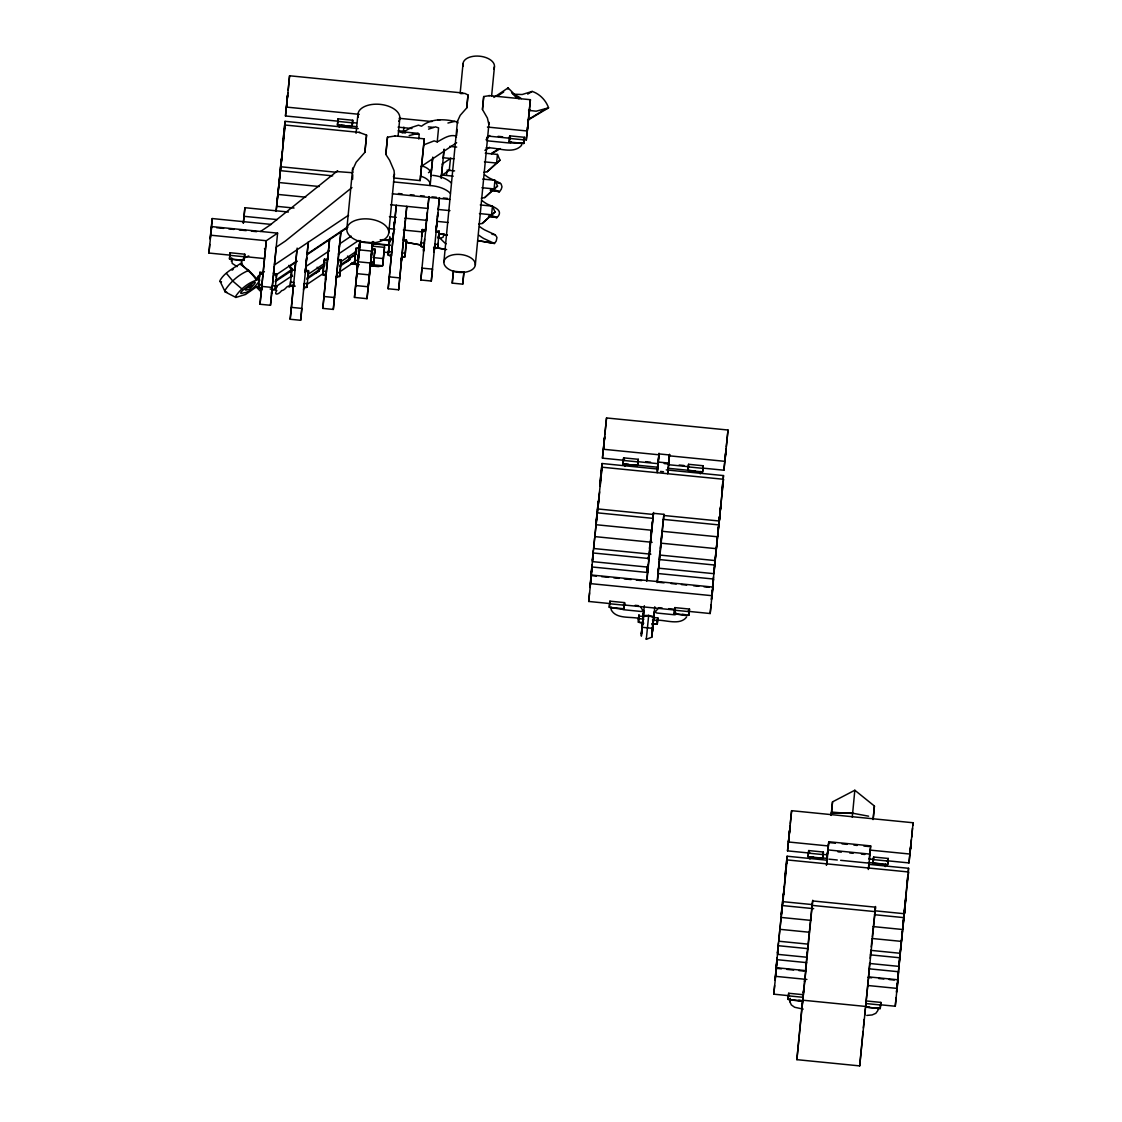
<?xml version="1.0" encoding="UTF-8"?>
<svg xmlns="http://www.w3.org/2000/svg" width="1122" height="1122" viewBox="0 0 1122 1122"><rect width="100%" height="100%" fill="white"/><g stroke="black" fill="none" stroke-linecap="round" stroke-linejoin="round"><path stroke-width="1.5" d="M336.6 172.297L280.893 166.771L285.03 125.019L359.882 132.452M285.03 125.019L280.893 166.771M359.25 114.318L286.475 107.095L287.835 92.691M462.839 92.986L289.574 75.777L288.214 90.181M394.06 178.005L420.161 180.6L420.596 175.663M394.706 135.902L424.298 138.847L420.161 180.6M487.467 127.052L527.312 131.008L527.635 127.319M488.827 95.566L530.411 99.704L527.312 131.008M657.394 581.561L663.972 514.353L653.495 513.315L653.369 514.465L597.858 508.953L599.246 494.171L592.374 560.383L593.37 550.032M713.508 576.946L712.68 585.558L723.466 479.262L601.995 467.201L600.186 486.401M667.969 472.671L668.796 463.091L658.319 462.054L658.221 462.965L659.049 453.877L658.937 454.789L603.44 449.277L603.762 445.574M725.527 454.592L728.01 430.021L606.539 417.959L604.057 442.531M653.369 514.465L653.509 512.502M658.937 454.789L659.049 453.316M726.243 448.52L724.91 461.338L669.385 455.827L669.525 454.354M663.803 515.489L719.328 521.015L720.717 506.232L719.833 514.563M724.91 461.338L725.233 457.636M812.44 904.598L782.946 901.667L783.366 896.73M903.757 916.225L908.539 871.976L787.069 859.915L783.717 894.374M835.385 843.197L828.681 842.538L828.302 845.946L788.514 841.991L791.613 810.687L913.084 822.749L911.723 837.152M812.272 904.304L812.665 900.938L875.497 907.179L872.271 936.786M870.195 849.901L870.658 845.89L828.779 841.738L827.952 850.827L828.05 849.915L869.957 854.123L869.115 863.155L840.63 860.322M875.09 910.531L875.553 906.492M874.908 910.798L904.402 913.729L904.837 908.792M870.069 850.097L909.984 854.052L911.345 839.649M352.589 179.422L352.757 174.709M852.271 817.209L854.824 790.239L832.524 801.865L831.15 815.428M641.868 630.424L642.079 628.208M652.976 622.682L652.331 631.616L652.555 629.246M652.709 627.464L652.597 628.979L653.425 620.62M359.447 245.283L360.358 241.539L359.966 245.325M372.294 242.773L371.929 246.335M868.596 816.185L852.622 813.212L831.556 812.412L831.332 815.077M657.506 471.633L658.333 462.11M652.261 631.56L652.555 627.899L652.639 628.671M659.035 453.919L669.511 454.971L668.684 464.003L664.196 463.554M828.064 849.957L826.746 864.571M828.709 842.79L828.779 841.738M870.672 845.946L869.831 854.978L869.943 854.066M642.948 619.582L642.135 627.941L642.233 626.427M643.074 618.46L642.934 620.059M653.551 619.512L653.411 621.097M642.191 627.058L642.836 620.943M653.144 623.033L653.299 621.981M652.555 629.666L651.812 637.184L646.3 639.302L646.398 638.25M648.67 615.487L653.719 617.801L653.846 616.553L648.67 615.487L643.243 616.763L643.369 615.515L648.67 615.487L646.3 639.302M293.08 287.078L292.884 289.28L293.038 287.933M325.745 276.222L325.548 278.424L325.703 277.078M336.039 279.168L336.207 277.26M357.357 265.255L357.175 267.457L357.315 266.11M369.923 266.503L369.727 268.705L369.881 267.359M391.059 256.587L390.877 258.789L391.283 255.073M401.536 257.625L401.353 259.827L401.746 256.111M423.723 247.822L423.541 250.024L423.948 246.307M434.2 248.86L434.018 251.062L434.41 247.345M642.289 622.71L642.107 624.912L642.261 623.566M641.84 628.488L642.205 624.758M643.243 616.763L643.327 615.74L642.78 621.293M652.766 623.748L652.583 625.95L652.724 624.603M653.719 617.801L653.803 616.834L653.242 622.331M359.04 132.368L366.557 135.089L364.888 152.326L356.151 162.227L352.504 170.207L352.953 172.76L336.628 171.554M395.309 135.958L387.497 137.165L385.828 154.401L389.629 160.306L394.06 170.628L394.383 174.359L393.415 176.785M460.693 93.645L464.845 93.392L468 94.977L466.752 107.908L460.202 115.342L457.453 121.316L457.79 123.238L456.808 121.877C444.845 118.89 431.732 118.147 421.549 126.197L418.436 125.173L411.536 127.445L402.153 132.62L399.039 131.583M489.571 95.636L483.708 96.548L482.46 109.479L487.397 118.048L488.869 124.444M261.468 288.144L261.089 292.337L261.468 288.845M271.931 289.181L271.552 293.375L271.931 289.883M293.249 286.306L292.87 290.514L293.291 285.563M325.913 275.437L325.534 279.659L325.955 275.746M336.067 279.799L336.39 276.489M358.437 255.62L358.395 256.153M357.525 264.483L357.147 268.691L357.567 263.74M370.092 265.732L369.713 269.939L370.134 264.988M391.241 255.816L390.863 260.024L391.283 256.125M401.704 256.854L401.325 261.075L401.746 257.162M423.906 247.05L423.513 251.258L423.948 247.359M434.368 248.088L433.99 252.31L434.41 248.397M647.38 569.597L647.296 570.495L647.871 565.895M653.13 623.734L652.667 628.096M875.244 909.746L875.384 908.469L859.69 1065.9L796.872 1059.659L812.721 900.265M873.211 819.242L874.417 806.031L854.824 790.239M868.624 868.737L869.115 863.155M229.73 255.115L208.916 253.039L209.744 244.414M210.992 230.445L210.165 239.056L212.24 218.552L271.37 224.428M211.413 227.177L212.24 218.552M277.597 233.138L211.623 226.588L210.796 235.213L266.293 240.725L277.597 233.138L270.472 305.282L260.009 304.244L266.293 240.725L260.009 304.244M244.007 260.388L244.764 254.203L230.108 252.745L229.491 258.901L241.973 260.795M237.107 266.643L232.17 263.361L231.665 257.822M243.334 223.026L244.905 207.696L288.382 212.016M243.362 223.11L244.905 207.696M244.287 258.944L243.867 260.318M263.081 272.562L259.939 272.239L258.397 287.877L260.416 288.747M276.068 211.301L282.281 151.989L280.402 170.656L332.645 175.845M277.653 195.971L276.657 206.322L294.034 208.047M278.901 184.078L277.905 194.429L305.717 197.191M280.486 167.697L281.313 159.086L279.154 182.549L319.223 186.518M283.81 133.209L282.982 141.835L285.058 121.33L358.227 128.595M284.231 129.956L285.058 121.33M337.456 121.134L285.479 115.973L286.306 107.347M286.727 104.08L287.555 95.468L285.479 115.973M270.472 305.282L272.113 288.312M272.141 288.045L274.245 266.251M273.558 273.6L276.699 273.908L275.156 289.546L272.983 289.995M295.296 265.886L294.82 270.346L291.776 270.009L290.233 285.647L292.239 286.503M290.177 319.251L291.425 307.372L301.888 308.41L300.64 320.289L290.177 319.251L293.529 284.385M294.876 270.444L295.661 261.3M291.425 307.372L297.148 248.102M305.226 272.492L306.685 257.345M300.64 320.289L308.284 242.17M305.38 270.304L308.522 270.626L306.993 287.302L304.805 287.751M324.104 261.552L322.898 273.74L324.903 274.595M327.582 259.463L324.44 259.14L322.898 274.778L324.903 275.647M338.087 118.792L337.456 124.949L339.475 125.804L352.126 126.407L352.743 120.25L338.087 118.792L337.456 124.949L352.126 126.407L352.743 120.25M340.948 231.314L333.304 309.434L322.827 308.396L326.193 273.53M326.165 273.908L328.381 250.865M322.827 308.396L329.63 238.986M333.304 309.434L336.67 274.567M336.628 274.946L339.7 243.194M339.643 275.395L341.186 259.757L338.045 259.448M338.045 260.5L341.186 260.809L339.643 276.447L337.47 276.896M346.838 228.832L352.715 168.019M356.067 133.28L357.918 114.164M364.888 152.326L366.557 135.089M356.516 263.628L354.51 262.772L355.884 248.86M359.194 248.495L356.053 248.186L354.51 263.81L356.516 264.68M358.03 258.256L358.353 254.806M354.454 297.428L360.316 241.567L372.883 242.815L367.02 298.676L354.454 297.428L357.736 263.347M357.778 262.941L359.882 241.202L355.702 285.549L368.268 286.783L372.546 242.492M367.02 298.676L370.302 264.596M370.765 260.08L371.592 251.468M371.943 247.555L372.448 242.001M372.77 242.212L370.765 263.025L358.199 261.777L360.471 240.571L360.344 241.763M389.993 245.367A2.104 1.192 5.5 0 1 388.927 245.423L375.309 244.063A2.104 1.192 5.5 0 1 373.346 242.675L373.388 242.24A5.526 3.142 5.5 0 1 373.612 241.581M371.761 248.691L374.902 249L373.36 264.638L373.738 261.075M375.309 244.063L375.351 243.628A2.104 1.192 5.5 0 1 373.388 242.24M385.828 154.401L387.497 137.165M383.99 251.917L382.658 265.718L378.296 266.601L369.685 265.746M372.378 264.694L382.658 265.718L384.565 246.517M388.731 232.997A21.052 11.949 5.5 0 0 358.395 219.575A21.052 11.949 5.5 0 0 356.235 240.164A21.052 11.949 5.5 0 0 388.731 232.997L394.439 173.924M398.128 135.692L399.797 118.315M388.226 254.105L389.839 236.56M392.896 239.828L389.755 239.519L388.226 255.157L390.232 256.012M392.658 240.318L393.317 233.418M394.004 226.083L394.397 222.002M406.767 206.518L398.633 289.799L388.156 288.761L391.522 253.909M391.494 254.273L395.056 217.303M388.156 288.761L396.304 205.48M403.359 132.34L403.864 127.109M398.633 289.799L401.999 254.946M401.957 255.311L403.205 242.59M403.289 241.104L406.781 206.364M404.972 255.774L406.43 239.954L405.729 246.966M403.373 240.865L406.515 241.188L404.972 256.812L402.798 257.261M418.73 138.988L419.179 134.303L418.155 133.378L401.129 131.681M422.335 229.519L421.634 236.532L422.335 229.519L425.561 230.01M422.419 229.701L420.89 246.391L422.896 247.247M424.228 242.548L424.565 239.112M425.392 231.272L426.893 216.013M427.65 207.416L428.057 203.938M431.058 172.9L431.395 169.45M420.82 279.995L422.068 268.116L432.545 269.154L431.297 281.033L420.82 279.995L428.983 196.546L427.734 208.44M430.946 176.196L432.783 157.108M456.444 137.263L455.448 135.888C448.898 134.317 442.783 139.086 437.229 141.905L438.576 127.894L435.462 126.856L428.562 129.142M435.897 231.861L436.865 222.226M431.297 281.033L439.403 198.047M441.198 178.44L444.102 149.478M443.891 261.861L457.495 120.952M460.174 93.126L463.035 63.561M456.584 135.706L457.187 129.479M466.752 107.908L468 94.977M452.236 283.123L453.484 271.229L463.961 272.267L462.713 284.161L452.236 283.123L453.414 270.949M462.713 284.161L463.877 271.987M482.46 109.479L483.708 96.548M475.307 264.974A15.778 8.962 5.5 0 0 452.559 254.918A15.778 8.962 5.5 0 0 450.932 270.36A15.778 8.962 5.5 0 0 475.307 264.974L489.08 122.34M491.59 96.24L494.451 66.675M480.286 204.947L492.432 206.153L491.604 214.779L482.236 223.46L478.785 224.077M482.783 179.085L494.942 180.291L494.101 188.917L484.732 197.584L481.282 198.215M485.279 153.223L497.439 154.429L496.597 163.055L487.228 171.722L483.778 172.339M509.823 135.846L509.192 142.003L511.211 142.859L523.848 143.448L524.479 137.305L509.823 135.846L509.192 142.003L523.848 143.448L524.479 137.305M522.852 139.549L526.316 139.885L527.158 131.26M527.578 128.006L528.406 119.381L526.316 139.885M590.789 578.854L589.962 587.479L592.037 566.975L647.576 572.486M592.037 564.885L591.21 573.496L593.286 552.992L648.825 558.504M593.286 552.992L592.458 561.617L647.983 567.129M594.618 538.153L593.622 548.504L650.886 554.184M595.866 526.26L594.87 536.611L652.134 542.305M597.03 513.147L596.203 521.772L598.292 501.268L597.451 509.879M600.789 475.391L599.947 484.017L602.037 463.512L657.562 469.024M625.01 460.399L602.444 458.155L603.285 449.529M609.541 603.524L588.713 601.462L589.541 592.837M592.037 566.975L590.593 583.636L712.063 595.698L712.891 587.072L591.42 575.011L588.713 601.462M597.114 514.381L596.119 524.731L651.658 530.243M598.377 502.502L597.367 512.838L652.906 518.35M601.196 472.138L602.037 463.512M603.692 446.261L604.534 437.65L602.444 458.155M623.636 457.86L623.019 464.003L625.024 464.873L637.675 465.462L638.306 459.305L623.636 457.86L623.019 464.003L637.675 465.462L638.011 462.012M609.905 601.168L609.288 607.311L621.77 609.218L623.944 608.769L624.561 602.626L609.905 601.168L609.288 607.311L623.944 608.769L624.561 602.626M638.306 459.305L638.053 461.899L623.397 460.441M638.895 614.954L638.404 620.129L638.769 616.553M639.105 614.996L638.404 622.219L643.663 623.397M647.212 571.112L647.703 565.53M643.004 616.02L643.341 612.57M647.38 571.07L647.787 565.712M648.502 559.415L648.951 553.637M649.961 543.286L649.54 548.644L649.918 544.212M650.62 536.358L651.181 531.618M641.812 630.873L641.335 636.132L642.079 628.629M643.215 616.483L642.71 621.448M643.215 616.244L643.551 612.78M644.337 605.74L643.439 614.73M646.707 581.112L651.686 529.626M652.008 525.222L652.457 521.576M657.169 472.713L659.035 453.498L657.534 466.934M652.387 628.797L652.667 625.796M652.289 631.91L651.812 637.184M653.691 617.521L652.822 626.637M654.799 606.778L653.86 616.441M657.141 582.556L662.148 530.664M667.646 473.75L669.497 454.536L668.417 464.704L689.217 466.766M652.738 617.423L657.871 617.942L657.254 624.084L651.812 624.211M688.277 467.004L687.94 470.455L700.423 472.362L702.596 471.913L703.228 465.756L688.557 464.298L687.94 470.455L702.596 471.913L703.101 466.738M674.827 607.605L674.21 613.762L686.692 615.669L688.866 615.221L689.497 609.064L674.827 607.605L674.21 613.762L688.866 615.221L689.497 609.064M688.557 464.298L688.319 466.892L702.975 468.351L703.228 465.756M713.844 572.444L719.665 516.26L718.837 524.9L663.312 519.388M716.088 550.215L715.093 560.565L659.568 555.039M717.673 533.834L718.332 526.933M687.632 611.28L710.184 613.524L711.011 604.898M712.26 590.915L711.432 599.541L713.508 579.036L657.983 573.524M712.68 587.662L713.508 579.036M717.337 538.322L716.341 548.672L660.816 543.16M718.585 526.442L717.589 536.793L662.064 531.281M723.508 475.574L723.171 479.024L723.508 475.574L666.244 469.894M723.914 470.216L726.004 449.712L723.914 470.216L703.087 468.14M777.111 957.599L776.284 966.224L778.373 945.706L807.868 948.637M778.444 942.761L777.448 953.097L784.32 886.899L782.441 905.566L813.674 908.666M779.692 930.867L778.696 941.218L808.205 944.149M782.118 905.861L781.277 914.486L783.366 893.982M789.411 995.733L773.787 994.176L774.615 985.565M775.863 971.582L775.036 980.193L777.125 959.689L806.62 962.62M777.125 959.689L776.284 968.314L781.487 968.833M778.373 945.706L777.532 954.331L807.041 957.262M780.94 918.988L779.944 929.325L809.453 932.256M782.202 907.095L781.192 917.445L810.701 920.377M782.525 902.607L786.284 867.208M785.863 868.119L785.021 876.731L787.111 856.226L827.012 860.195L826.395 865.357M786.27 864.852L787.111 856.226M787.518 850.869L789.608 830.364L787.518 850.869L810.084 853.113M805.989 970.656L776.494 967.725L775.667 976.35L806.9 979.45M788.696 993.265L788.079 999.407L800.561 1001.315L802.735 1000.866L788.079 999.407L788.696 993.265L803.366 994.709L801.865 1008.973M803.198 1009.113L794.628 1007.261L791.347 1004.933L789.916 1001.792L790.253 998.342M808.71 850.574L808.092 856.731L810.098 857.587L822.749 858.176L823.38 852.033L808.71 850.574L808.092 856.731L822.749 858.176L823.38 852.033M796.872 1059.659L801.865 1007.935M802.188 1004.485L802.693 1000.361M803.352 992.409L803.941 988.468M804.488 981.498L804.853 977.935M805.61 971.231L806.438 962.606M806.69 957.922L812.286 903.476M804.979 979.268L805.82 970.642M827.391 852.93L826.634 861.359M868.288 869.508L868.779 864.347M873.631 857.026L873.014 863.169L875.02 864.038L887.67 864.627L888.301 858.47L873.631 857.026L873.014 863.169L887.67 864.627L888.301 858.47M859.69 1065.9L863.028 1031.413M863.351 1027.962L864.192 1019.337M868.442 977.458L869.269 968.847M870.181 958.314L870.854 950.362M866.184 1000.95L880.854 1002.409L880.223 1008.566L865.567 1007.107L868.638 976.883M880.854 1002.409L880.223 1008.566L865.567 1007.107M898.918 965.158L904.739 908.974M897.334 983.643L896.506 992.255L899.83 957.767L870.335 954.85M897.754 978.286L904.795 909.297M901.162 942.929L900.167 953.279L870.672 950.348M902.411 931.05L901.415 941.386L871.92 938.469M902.747 926.548L903.575 917.922M903.995 914.668L907.866 875.09M908.988 862.93L911.078 842.426L908.988 862.93L886.436 860.686M879.634 1004.695L895.258 1006.238L896.085 997.626M903.659 919.156L902.663 929.507L873.168 926.576M908.582 868.288L908.245 871.738L908.582 868.288L868.666 864.333M294.918 269.687L295.212 266.77M327.736 257.106L328.031 254.189M403.541 237.471L403.836 234.554M404.79 225.578L405.084 222.675M436.206 228.706L436.5 225.788M437.454 216.812L437.748 213.909M527.929 124.276L528.953 113.883M598.685 499.963L601.995 467.201M648.46 558.391L648.558 557.368M641.672 630.298L641.307 634.07L642.345 625.305M642.513 621.644L641.784 630.522L642.093 626.861L642.163 627.633M642.794 621.532L642.429 624.954L642.485 624.253M642.345 625.599L642.668 621.995M646.917 580.523L653.495 513.315M652.134 631.335L651.784 635.122L652.359 629.723M652.766 627.254L652.822 626.342M653.102 623.636L652.892 625.992L652.948 625.291M720.156 512.025L723.466 479.262M832.524 801.865L831.5 812.917L852.622 813.338L842.874 813.071M421.451 166.729L424.298 138.847M604.8 434.873L606.539 417.959M648.334 559.065L648.754 554.773M647.745 566.035L647.422 569.331M642.583 622.906L642.85 620.354M653.046 623.944L653.327 621.392M726.271 446.935L728.01 430.021M790.253 825.091L788.514 841.991M529.079 112.509L530.411 99.704M604.772 436.458L603.44 449.277M599.639 491.857L597.858 508.953M641.952 629.947C641.251 637.422 642.443 623.229 642.05 627.03M652.429 630.985C651.728 638.46 652.906 624.267 652.513 628.068M652.667 628.502L652.794 627.198M790.281 823.492L791.613 810.687M873.042 819.593L874.417 806.031M648.656 556.302L648.74 555.474M912.495 828.218L910.573 848.583M208.916 253.039L211.623 226.588M229.856 255.115L230.108 252.745M231.328 261.272L231.581 258.901M244.526 256.573L244.764 254.203M259.687 274.624L259.939 272.239M261.664 287.008L261.917 284.623L258.775 284.315L258.397 287.877L261.749 288.214M276.124 211.413L281.271 162.339M273.473 273.544L273.992 268.565M276.321 277.471L276.699 273.908M289.658 267.457L289.785 266.265L297.035 261.398M291.033 276.489L291.271 274.105M290.612 281.033L290.233 285.647L295.254 286.138M291.776 270.009L291.397 273.572L292.519 276.447M275.185 281.65L292.393 270.192L292.519 269L288.873 265.353M293.501 284.764L293.754 282.393L290.612 282.071M295.731 261.721L296.979 249.827M305.17 271.692L305.521 268.368M305.717 266.629L306.601 258.312M308.284 242.24L307.035 254.133L347.441 227.023M303.515 290.023L303.767 286.601M303.978 285.801L304.216 283.431L307.358 283.74M308.157 274.189L308.522 270.626M307.358 282.688L306.993 287.302L303.641 286.98M308.157 275.241L308.522 271.664L305.38 271.356M306.685 279.21L319.363 270.767L319.49 269.589L317.119 267.218M323.865 263.796L324.118 261.412L327.512 259.14L328.129 253.193M323.276 270.164L322.898 274.778L326.25 275.114M324.062 262.716L324.44 259.14M339.307 127.319L339.559 124.949M328.325 251.468L329.573 239.575M338.564 253.937L339.433 245.62M340.878 232.002L339.629 243.881L351.158 236.139M336.432 276.783L335.997 280.696M340.808 263.333L341.186 259.757M340.022 271.833L339.643 276.447L336.305 276.11M340.822 264.371L341.186 260.809M339.896 266.335L349.798 259.687L349.924 258.495L347.511 256.082M354.51 262.772L354.889 259.21M355.576 251.861L356.053 248.186M357.946 259.266L358.395 254.89M358.942 248.916L359.938 240.529M372.42 241.581L371.929 246.125L384.495 247.373L383.99 252.127L388.703 252.604M370.344 264.189L370.597 261.805L373.738 262.127L373.36 265.69L371.186 266.138M374.524 253.614L374.902 249M388.969 245.297L389.671 238.285L392.896 238.776M388.591 250.543L388.226 255.157L391.578 255.493M389.39 243.081L389.755 239.519M392.812 238.593L393.443 232.661M393.822 229.084L394.692 220.768M395.07 217.205L396.318 205.312M403.92 233.699L403.289 239.631L406.515 240.136M404.467 228.467L405.168 221.805M405.351 252.212L404.972 256.812L401.62 256.489M406.136 244.75L406.515 241.188M421.255 241.777L420.89 246.391L424.242 246.728M422.054 234.316L422.419 230.753L425.561 231.062M432.615 158.847L431.367 170.726L428.478 172.676M425.476 229.828L426.108 223.895M426.486 220.319L427.356 212.002M424.158 245.508L424.397 243.137L421.255 242.829M441.549 173.938L442.615 163.756M443.19 157.739L444.088 149.254M436.584 224.933L435.953 230.866L439.179 231.37L437.636 248.046L435.462 248.495M437.832 213.04L436.949 221.357L448.281 222.493M438.197 209.477L439.445 197.598M434.621 246.545L434.873 244.175L438.015 244.484M438.015 243.432L437.636 248.046L434.284 247.724M438.8 235.985L439.179 232.422L436.037 232.1M446.486 175.228L446.851 171.834M449.249 170.362L450.497 158.468M507.957 89.101L508.084 87.909L518.981 98.848M521.758 143.041L521.506 145.411C512.936 155.018 496.822 146.842 486.107 147.908M529.766 110.966L529.893 109.774M624.856 466.387L625.108 464.003L628.53 464.34M611.378 607.311L611.125 609.695C616.132 619.47 630.816 616.287 639.61 618.531M657.254 470.202L657.576 467.229L635.389 465.027M647.212 570.691L647.703 565.937M650.802 535.839L651.153 532.515M648.586 559.107L653.397 513.357M647.422 572.22L648.081 565.292M643.144 617.198L643.846 610.536L642.794 610.438A2.104 1.192 5.5 0 1 640.578 611.42L623.818 609.751A2.104 1.192 5.5 0 1 622.065 608.98M659.231 558.447L659.946 551.659M660.311 548.251L663.691 516.064M658.067 571.561L658.432 568.167L713.929 573.679L714.756 565.053L659.231 559.541M653.607 618.236L654.308 611.574L655.36 611.686A2.104 1.192 5.5 0 0 657.324 613.075L674.084 614.744A2.104 1.192 5.5 0 0 675.963 614.323M657.254 621.995L657.492 619.61M657.871 617.942L657.254 624.084L652.106 623.58M700.254 473.877L700.507 471.492M722.245 487.453L722.792 482.362M718.683 523.511L719.398 516.723M721.951 490.987L722.666 484.199M710.184 613.524L712.891 587.072M773.787 994.176L776.494 967.725M789.916 1001.792L790.168 999.407M809.93 859.101L810.182 856.731L813.618 857.068M805.61 969.128L807.335 952.017M803.352 992.619L803.675 989.646M804.53 981.413L804.895 978.019M805.722 969.394L806.087 966M803.366 994.709L805.091 977.514M827.152 855.707L827.461 852.734M827.307 854.824L828.387 844.642M869.199 858.975L870.097 850.49M868.975 970.278L869.676 963.489M871.205 946.968L871.934 940.012M864.683 1015.214L865.385 1008.566M885.328 866.591L885.581 864.206M878.133 1008.145L877.881 1010.515L875.819 1013.32L872.117 1014.947L866.787 1015.424M907.207 882.004L907.74 876.913M904.921 907.277L905.791 898.96L903.911 917.628L874.417 914.696M895.258 1006.238L897.965 979.787L868.47 976.869M719.735 517.382L719.328 521.015M786.676 863.547L787.069 859.915M783.338 898.035L782.946 901.667M912.775 825.469L913.084 822.749M910.279 851.332L909.984 854.052M908.133 875.609L908.539 871.976M904.809 910.096L904.402 913.729M336.025 279.462L336.179 278.116M289.574 75.777L286.475 107.095M669.413 455.827L669.525 454.971M668.684 464.003L668.796 463.091M663.831 515.503L663.972 514.353M262.857 271.706L262.702 272.59A4.656 1.851 -44.9 0 0 261.889 273.95M259.981 285.633L255.69 287.414L245.578 294.455L235.886 297.442L225.185 291.902L219.842 280.823C224.344 272.408 233.853 268.144 241.16 263.137L241.777 262.955M686.524 617.184C679.623 625.753 665.893 619.779 656.791 620.228M486.163 139.507L489.711 135.496L486.864 137.389M623.622 606.357L625.403 604.351M655.36 611.686L658.909 607.689L662.176 608.012M235.886 297.442L235.508 296.531C240.851 288.368 249.841 281.44 259.378 279.364L259.757 280.276C256.489 285.605 251.033 290.893 244.919 292.8L244.386 292.576C228.748 298.564 269.364 269.701 249.771 288.915C235.83 294.202 259.799 279.322 249.252 287.288M262.422 289.083L260.416 291.187L255.746 286.503M258.2 277.4L259.729 276.489L256.068 280.037C251.665 269.771 230.767 262.941 248.761 255.942M497.439 154.429L500.033 160.236L487.228 171.722M494.942 180.291L497.537 186.098L484.732 197.584M492.432 206.153L495.04 211.974L482.236 223.46M500.033 160.236L496.597 163.055L484.452 161.849M497.537 186.098L494.101 188.917L481.941 187.711M495.04 211.974L491.604 214.779L479.459 213.573M337.624 170.754L269.757 225.284L260.57 231.455M351.943 187.556L285.437 241.006L276.236 247.163L274.371 264.988L348.605 215.186M232.072 270.15L233.208 269.364M493.876 97.446L508.084 87.909M498.014 95.777L503.694 91.962M264.427 271.65L258.102 276.152L256.84 278.859L248.747 270.43L240.389 264.315M421.016 166.617L456.654 142.718M275.086 275.563L296.797 261.005M307.19 254.596L347.82 227.345M442.11 164.093L450.82 158.258M275.465 280.444L292.519 269M275.746 286.727L291.706 276.026M306.208 266.307L329.405 250.739M441.086 175.831L449.782 169.997M484.886 150.334L489.487 147.319M291.958 285.198L289.069 287.134L288.747 285.914L286.657 287.092A4.656 1.851 -44.9 0 1 281.636 290.598A4.656 1.851 -44.9 0 1 276.629 294.09A4.656 1.851 -44.9 0 1 276.825 290.514A4.656 1.851 -44.9 0 1 277.008 286.937L277.176 286.054L275.717 286.026M307.891 274.497L325.282 262.843M338.325 254.091L358.605 240.487M318.353 269.504L323.388 266.138A2.104 0.842 -44.9 0 0 324.833 264.624M307.021 277.947L323.795 266.545A2.104 0.842 -44.9 0 0 324.609 265.858M356.852 248.789L358.9 247.415M307.372 284.189L323.388 273.445M340.176 262.197L356.866 250.991M349.265 258.228L355.085 254.329A2.104 0.842 -44.9 0 0 356.544 252.801M340.022 265.143L355.436 254.666A2.104 0.842 -44.9 0 0 356.249 253.965M338.76 272.478L354.706 261.777M289.181 272.267L291.313 270.879M316.152 272.856L319.363 270.767M346.586 261.777L349.798 259.687M491.408 153.391L498.883 148.833M527.677 119.872L542.641 110.797M527.719 94.094L532.207 91.429C539.794 93.968 545.923 100.335 548.56 107.824L527.635 120.278M491.45 153.896L500.412 148.567M424.228 144.682L434.116 140.881L437.229 141.905M544.142 109.886L548.56 107.824L536.162 111.204L528.56 110.349M532.207 91.429L522.151 94.514L513.357 94.206M409.165 135.566L418.155 133.378M447.93 123.027L454.761 121.372M248.747 270.43C238.972 274.273 230.262 282.043 224.765 290.71L225.185 291.902L226.742 292.113M437.608 237.373L440.062 238.285L443.008 237.317L444.06 234.077M831.556 812.412L852.622 813.338M220.207 281.734L221.511 281.818M652.695 628.348L642.219 627.31M399.095 118.287L432.012 121.555M428.366 126.87L433.471 127.375M498.098 136.337L502.586 136.786M351.326 122.508L356.516 123.027M398.1 127.151L411.97 128.525M488.21 136.099L510.734 138.343M337.834 121.386L352.49 122.831M509.57 138.427L524.226 139.885M341.046 125.089L344.735 125.454M351.635 126.141L356.81 126.66M398.198 130.769L405.098 131.456M402.153 132.62L405.561 132.957M412.377 133.63L419.179 134.303M449.712 146.379L456.682 147.08M442.811 157.711L453.905 158.805M447.019 170.137L454.592 170.881M441.1 174.948L453.26 176.154M393.457 181.89L431.718 185.691A23.52 13.352 5.5 0 1 450.399 193.363M398.45 193.517L402.139 193.882M410.315 194.695L414.13 195.074M420.498 195.705L424.411 196.098M431.97 196.855L436.458 197.29M443.26 197.977L447.51 198.398M392.377 193.783L449.866 199.492M390.61 204.751L428.295 208.496M437.804 209.435L449.95 210.641M389.418 216.644L396.304 217.331M404.888 218.173L427.258 220.403M387.988 228.509L394.804 229.183M403.331 230.038L423.204 232.002M244.077 216.322L277.12 219.589M382.658 239.561L389.474 240.234M380.204 239.743L390.596 240.781M216.63 227.696L223.587 228.383M228.804 228.902L234.021 229.421M239.238 229.94L246.195 230.627M251.412 231.146L256.629 231.665M375.351 243.628L388.969 244.989A2.104 1.192 5.5 0 0 390.035 244.933M371.761 249.743L374.902 250.052L373.36 265.69L369.937 265.353M388.591 251.594L391.732 251.903M402.209 252.941L405.351 253.249M359.447 249.883L372.013 251.132M373.121 257.569L383.401 258.593M358.03 260.556L354.889 260.248L354.51 263.81L357.932 264.161M351.817 262.66L355.239 262.997M350.709 263.866L359.335 264.722M243.6 256.489L264.413 258.551M244.526 256.784L229.856 255.325L229.491 258.901L244.147 260.346M240.122 259.743L243.544 260.08M356.95 273.656L369.517 274.904M389.404 276.882L399.881 277.919M323.276 271.215L326.418 271.524M336.88 272.562L340.022 272.884M272.394 285.661L275.535 285.984L275.156 289.546L270.136 289.041M261.875 286.419L272.351 287.456M324.076 296.503L334.552 297.54M645.655 461.689L650.536 462.18M679.161 465.027L684.055 465.504M637.156 461.605L657.983 463.667M667.955 468.267L695.36 470.988M660.493 471.436L663.481 471.731M591.21 575.6L596.413 576.119M601.616 576.624L608.559 577.325M613.776 577.83L618.979 578.349M624.183 578.868L631.125 579.555M636.328 580.074L641.532 580.593M658.88 582.318L664.098 582.837M671.04 583.524L676.243 584.043M681.447 584.562L686.65 585.067M693.592 585.768L698.796 586.273M703.999 586.792L709.216 587.311M635.178 605.333L638.432 605.656M668.684 608.657L673.579 609.134M623.425 604.912L675.472 610.073M609.653 603.748L624.323 605.207M674.574 610.2L689.245 611.658M682.288 614.351L685.276 614.66M644.168 616.581L639.021 616.062L638.404 622.219L643.537 622.724M638.783 618.657L643.916 619.162M652.485 620.017L657.618 620.522M842.075 843.87L847.11 844.361M853.814 845.034L857.152 845.469M863.856 846.03L868.891 846.521M837.994 851.822L841.346 852.145M849.733 852.986L853.085 853.309M861.458 854.151L864.81 854.473M822.23 854.319L827.433 854.838M869.073 858.975L874.29 859.48M808.471 853.155L823.127 854.613M873.393 859.606L888.049 861.065M820.463 857.741L827.321 858.428M868.442 862.509L880.433 863.702M828.906 859.157L837.278 859.999M812.272 905.398L875.09 911.625M869.508 963.461L899.003 966.393M869.087 968.819L898.582 971.75L897.137 988.412L867.629 985.481M786.704 969.352L793.633 970.039M798.85 970.558L804.053 971.077M868.26 977.444L871.724 977.795M878.666 978.482L883.87 979.001M889.073 979.52L894.29 980.025M788.443 995.845L803.114 997.304M865.932 1003.545L880.602 1004.989M803.114 1000.235L865.946 1006.476M798.794 1000.263L802.244 1000.614M866.058 1006.939L869.508 1007.29M488.519 216.097L496.948 217.598C504.774 209.996 492.46 206.532 486.99 203.98A48.316 27.433 5.5 0 1 482.039 200.6M491.913 234.246L495.279 234.849L496.976 237.443L496.219 241.062L494.451 243.474L478.238 240.739M447.271 235.059L438.842 233.558L447.412 235.115M477.593 240.473L494.451 243.474L483.652 238.467A48.316 27.433 5.5 0 1 478.701 235.087M421.339 245.031L406.178 242.324L421.592 245.129M434.831 247.429L446.626 249.533M489.29 216.434L496.948 217.598L491.857 215.564M433.583 247.317L445.574 249.505M495.139 182.115L501.099 183.812L501.997 186.855L501.211 189.323L499.444 191.736L490.174 190.179M490.889 190.081L499.444 191.736L494.353 189.702M437.734 119.675L439.782 120.18M500.272 183.11L489.487 178.118A48.316 27.433 5.5 0 1 484.536 174.737M495.279 234.849L484.494 229.842A48.316 27.433 5.5 0 1 479.529 226.476M515.419 95.146L518.49 96.73A18.695 11.655 24.8 0 1 521.309 98.638M242.212 289.21L233.025 281.299L226.532 273.488M440.062 238.285L443.877 242.043A48.316 27.433 5.5 0 0 446.037 243.853M511.59 92.747L516.443 97.6M289.967 267.765L292.393 270.192M508.561 137.375L509.921 139.689M674.252 610.298L676.3 613.762M640.746 606.974L642.794 610.438M463.33 65.918A15.778 8.962 5.5 0 1 479.683 56.198A15.778 8.962 5.5 0 1 493.666 68.933M358.311 117.305A21.052 11.949 5.5 0 1 380.106 104.36A21.052 11.949 5.5 0 1 398.759 121.33M373.346 242.675A5.526 3.142 5.5 0 1 373.584 242.001M432.713 175.341A23.52 13.352 5.5 0 1 451.395 183.012M511.281 142.003A2.104 1.192 5.5 0 1 509.065 142.971L488.126 140.895A2.104 1.192 5.5 0 1 486.373 140.124M265.185 249.168A2.104 1.192 5.5 0 1 264.455 248.649M421.549 165.818L420.554 176.168A14.558 8.261 5.5 0 1 430.147 185.523L431.143 175.186A14.558 8.261 5.5 0 0 421.549 165.818M439.095 231.188L438.393 238.201L439.095 231.188"/></g></svg>
